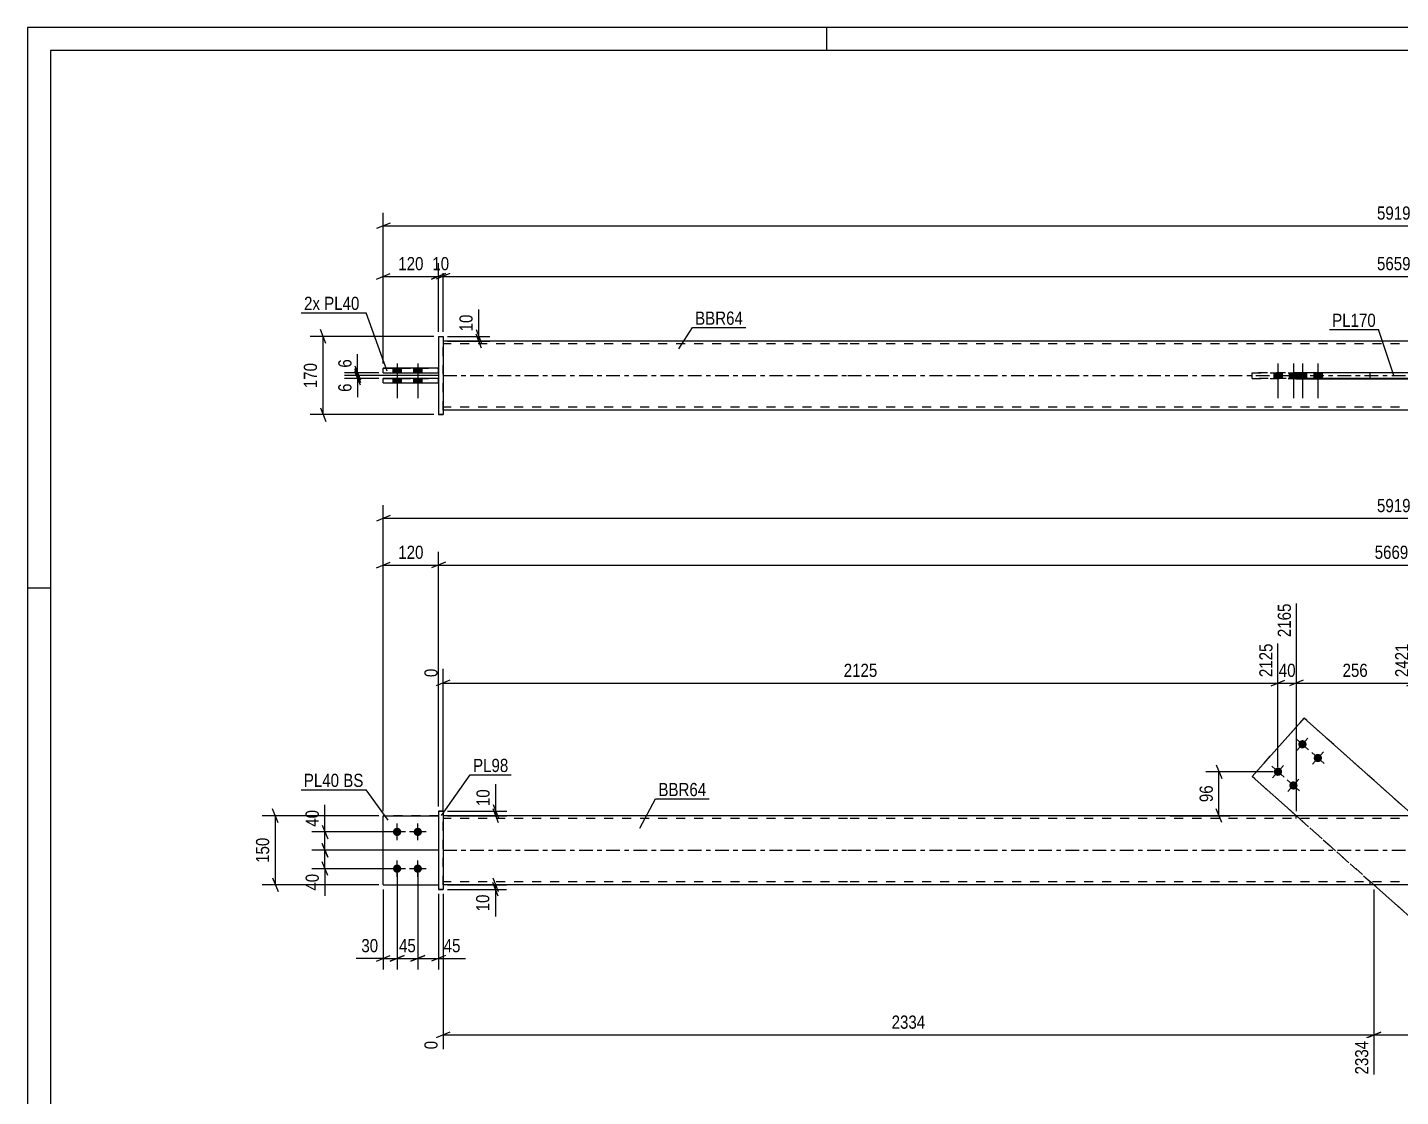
# Model space of a CAD drawing. Header units: millimetres. Extents: x 0 to 594, y 0 to 420.
# Drawn here: x 0 to 298.8, y 187.3 to 420 of the extents above; entities that cross this region are included whole.
import ezdxf

# ---------------------------------------------------------------- set-up
doc = ezdxf.new("R2010")
doc.units = ezdxf.units.MM
doc.linetypes.add('DXK_LINE_DOT2', pattern=[3.9198, 1.9599, -1.9599])
doc.linetypes.add('DXK_LINE_DOT3', pattern=[5.9187, 2.979, -0.9799, 0.9799, -0.9799])
doc.styles.add('Arial Narrow', font='ARIALN.TTF', dxfattribs={"height": 0.2})

# ---------------------------------------------------------------- blocks, each defined once
blk = doc.blocks.new('Unknown-580873774-1128')
at = {"color": 5, "linetype": 'Continuous'}
for p, q in [((594, 420), (0, 420)), ((0, 420), (0, 0)), ((174, 415), (174, 420)), ((589, 415), (5, 415)), ((5, 415), (5, 5)), ((5, 298), (0, 298))]:
    blk.add_line(p, q, dxfattribs=at)
blk = doc.blocks.new('Part-580873774-1696 - 1674')
at = {"color": 2, "linetype": 'Continuous'}
for p, q in [((77.45, 233.42), (77.45, 248.42)), ((77.45, 248.42), (89.45, 248.42)), ((77.45, 233.42), (77.45, 233.42)), ((77.45, 233.42), (89.45, 233.42))]:
    blk.add_line(p, q, dxfattribs=at)
at = {"color": 7, "linetype": 'DXK_LINE_DOT2'}
for p, q in [((89.45, 248.42), (77.45, 248.42)), ((89.45, 248.42), (89.45, 233.42)), ((77.45, 233.42), (77.45, 233.42)), ((77.45, 233.42), (89.45, 233.42)), ((89.45, 233.42), (89.45, 233.42))]:
    blk.add_line(p, q, dxfattribs=at)
blk = doc.blocks.new('Part-580873774-1680 - 1674')
at = {"color": 2, "linetype": 'Continuous'}
for p, q in [((178.45, 248.42), (90.45, 248.42)), ((416.19, 248.42), (178.55, 248.42)), ((178.45, 233.42), (90.45, 233.42)), ((416.19, 233.42), (178.55, 233.42))]:
    blk.add_line(p, q, dxfattribs=at)
at = {"color": 7, "linetype": 'DXK_LINE_DOT2'}
for p, q in [((90.45, 233.42), (90.45, 248.42)), ((276.07, 248.42), (276.07, 247.82)), ((178.45, 247.82), (90.45, 247.82)), ((416.19, 247.82), (178.55, 247.82)), ((178.45, 234.02), (90.45, 234.02)), ((416.19, 234.02), (178.55, 234.02)), ((292.24, 233.42), (292.24, 234.02))]:
    blk.add_line(p, q, dxfattribs=at)
at = {"color": 7, "linetype": 'DXK_LINE_DOT3'}
for p, q in [((90.45, 240.92), (178.45, 240.92)), ((178.55, 240.92), (416.19, 240.92))]:
    blk.add_line(p, q, dxfattribs=at)
blk = doc.blocks.new('Bolt-580873774-1705 - 1674')
at = {"linetype": 'Continuous'}
for points in [[(278.08, 264.67), (278.21, 264.53), (278.3, 264.36), (278.36, 264.19), (278.38, 264), (278.36, 263.81), (278.3, 263.63), (278.21, 263.47), (278.09, 263.33), (277.93, 263.22), (277.76, 263.14), (277.58, 263.1), (277.39, 263.1), (277.21, 263.14), (277.03, 263.21), (276.88, 263.32), (276.75, 263.46), (276.66, 263.62), (276.6, 263.8), (276.58, 263.99), (276.6, 264.18), (276.66, 264.35), (276.75, 264.52), (276.87, 264.66), (277.03, 264.77), (277.2, 264.85), (277.38, 264.89), (277.57, 264.89), (277.75, 264.85), (277.93, 264.78)], [(281.44, 261.67), (281.57, 261.53), (281.66, 261.37), (281.72, 261.19), (281.74, 261), (281.72, 260.82), (281.66, 260.64), (281.57, 260.47), (281.45, 260.33), (281.29, 260.22), (281.12, 260.15), (280.94, 260.11), (280.75, 260.1), (280.57, 260.14), (280.39, 260.22), (280.24, 260.33), (280.11, 260.47), (280.02, 260.63), (279.96, 260.81), (279.94, 261), (279.96, 261.18), (280.02, 261.36), (280.11, 261.53), (280.23, 261.67), (280.39, 261.78), (280.56, 261.85), (280.74, 261.89), (280.93, 261.9), (281.11, 261.86), (281.29, 261.78)], [(272.76, 258.69), (272.88, 258.55), (272.98, 258.39), (273.04, 258.21), (273.06, 258.02), (273.04, 257.84), (272.98, 257.66), (272.89, 257.49), (272.76, 257.35), (272.61, 257.24), (272.44, 257.17), (272.26, 257.13), (272.07, 257.12), (271.88, 257.16), (271.71, 257.24), (271.56, 257.35), (271.43, 257.49), (271.34, 257.65), (271.28, 257.83), (271.26, 258.02), (271.28, 258.2), (271.33, 258.38), (271.43, 258.55), (271.55, 258.69), (271.7, 258.8), (271.88, 258.87), (272.06, 258.91), (272.25, 258.92), (272.43, 258.88), (272.6, 258.8)], [(276.12, 255.7), (276.24, 255.56), (276.34, 255.4), (276.4, 255.22), (276.42, 255.03), (276.4, 254.84), (276.34, 254.66), (276.25, 254.5), (276.12, 254.36), (275.97, 254.25), (275.8, 254.17), (275.62, 254.13), (275.43, 254.13), (275.24, 254.17), (275.07, 254.24), (274.92, 254.35), (274.79, 254.49), (274.7, 254.66), (274.64, 254.83), (274.62, 255.02), (274.64, 255.21), (274.69, 255.39), (274.79, 255.55), (274.91, 255.69), (275.06, 255.8), (275.24, 255.88), (275.42, 255.92), (275.61, 255.92), (275.79, 255.88), (275.96, 255.81)]]:
    blk.add_hatch(color=1, dxfattribs=at).paths.add_polyline_path(points)
at = {"color": 1, "linetype": 'Continuous'}
for p, q in [((276.14, 265.19), (278.82, 262.8)), ((278.68, 265.34), (276.28, 262.65)), ((279.5, 262.2), (282.18, 259.8)), ((282.04, 262.34), (279.64, 259.66)), ((270.81, 259.22), (273.5, 256.82)), ((273.36, 259.36), (270.96, 256.68)), ((274.17, 256.22), (276.86, 253.83)), ((276.72, 256.37), (274.32, 253.68))]:
    blk.add_line(p, q, dxfattribs=at)
blk = doc.blocks.new('Bolt-580873774-1706 - 1674')
at = {"linetype": 'Continuous'}
for points in [[(80.45, 244.02), (80.26, 244.04), (80.09, 244.1), (79.92, 244.19), (79.78, 244.32), (79.67, 244.47), (79.6, 244.64), (79.56, 244.82), (79.56, 245.01), (79.6, 245.2), (79.67, 245.37), (79.78, 245.52), (79.92, 245.65), (80.09, 245.74), (80.26, 245.8), (80.45, 245.82), (80.64, 245.8), (80.82, 245.74), (80.98, 245.65), (81.12, 245.52), (81.23, 245.37), (81.31, 245.2), (81.35, 245.01), (81.35, 244.82), (81.31, 244.64), (81.23, 244.47), (81.12, 244.32), (80.98, 244.19), (80.82, 244.1), (80.64, 244.04)], [(84.95, 244.02), (84.76, 244.04), (84.59, 244.1), (84.42, 244.19), (84.28, 244.32), (84.17, 244.47), (84.1, 244.64), (84.06, 244.82), (84.06, 245.01), (84.1, 245.2), (84.17, 245.37), (84.28, 245.52), (84.42, 245.65), (84.59, 245.74), (84.76, 245.8), (84.95, 245.82), (85.14, 245.8), (85.32, 245.74), (85.48, 245.65), (85.62, 245.52), (85.73, 245.37), (85.81, 245.2), (85.85, 245.01), (85.85, 244.82), (85.81, 244.64), (85.73, 244.47), (85.62, 244.32), (85.48, 244.19), (85.32, 244.1), (85.14, 244.04)], [(80.45, 236.02), (80.26, 236.04), (80.09, 236.1), (79.92, 236.19), (79.78, 236.32), (79.67, 236.47), (79.6, 236.64), (79.56, 236.82), (79.56, 237.01), (79.6, 237.2), (79.67, 237.37), (79.78, 237.52), (79.92, 237.65), (80.09, 237.74), (80.26, 237.8), (80.45, 237.82), (80.64, 237.8), (80.82, 237.74), (80.98, 237.65), (81.12, 237.52), (81.23, 237.37), (81.31, 237.2), (81.35, 237.01), (81.35, 236.82), (81.31, 236.64), (81.23, 236.47), (81.12, 236.32), (80.98, 236.19), (80.82, 236.1), (80.64, 236.04)], [(84.95, 236.02), (84.76, 236.04), (84.59, 236.1), (84.42, 236.19), (84.28, 236.32), (84.17, 236.47), (84.1, 236.64), (84.06, 236.82), (84.06, 237.01), (84.1, 237.2), (84.17, 237.37), (84.28, 237.52), (84.42, 237.65), (84.59, 237.74), (84.76, 237.8), (84.95, 237.82), (85.14, 237.8), (85.32, 237.74), (85.48, 237.65), (85.62, 237.52), (85.73, 237.37), (85.81, 237.2), (85.85, 237.01), (85.85, 236.82), (85.81, 236.64), (85.73, 236.47), (85.62, 236.32), (85.48, 236.19), (85.32, 236.1), (85.14, 236.04)]]:
    blk.add_hatch(color=1, dxfattribs=at).paths.add_polyline_path(points)
at = {"color": 1, "linetype": 'Continuous'}
for p, q in [((80.45, 243.12), (80.45, 246.72)), ((84.95, 243.12), (84.95, 246.72)), ((82.25, 244.92), (78.65, 244.92)), ((86.75, 244.92), (83.15, 244.92)), ((82.25, 236.92), (78.65, 236.92)), ((80.45, 235.12), (80.45, 238.72)), ((86.75, 236.92), (83.15, 236.92)), ((84.95, 235.12), (84.95, 238.72))]:
    blk.add_line(p, q, dxfattribs=at)
blk = doc.blocks.new('Part-580873774-1712 - 1674')
at = {"color": 2, "linetype": 'Continuous'}
for p, q in [((277.86, 269.68), (266.55, 256.99)), ((277.86, 269.68), (277.86, 269.68)), ((301.73, 248.42), (277.86, 269.68)), ((266.55, 256.99), (276.17, 248.42)), ((266.55, 256.99), (266.55, 256.99)), ((316.88, 212.15), (293.01, 233.42)), ((328.19, 224.85), (318.57, 233.42)), ((316.88, 212.15), (328.19, 224.85)), ((328.19, 224.85), (328.19, 224.85)), ((316.88, 212.15), (316.88, 212.15))]:
    blk.add_line(p, q, dxfattribs=at)
at = {"color": 7, "linetype": 'DXK_LINE_DOT2'}
for p, q in [((266.55, 256.99), (277.86, 269.68)), ((328.19, 224.85), (277.86, 269.68)), ((316.88, 212.15), (266.55, 256.99)), ((276.17, 248.42), (293.01, 233.42)), ((318.57, 233.42), (301.73, 248.42)), ((328.19, 224.85), (316.88, 212.15))]:
    blk.add_line(p, q, dxfattribs=at)
blk = doc.blocks.new('Part-580873774-1717 - 1674')
at = {"color": 2, "linetype": 'Continuous'}
for p, q in [((90.45, 249.42), (89.45, 249.42)), ((89.45, 249.42), (89.45, 232.42)), ((90.45, 249.42), (90.45, 249.42)), ((90.45, 249.42), (90.45, 232.42)), ((89.45, 232.42), (90.45, 232.42))]:
    blk.add_line(p, q, dxfattribs=at)
at = {"color": 7, "linetype": 'DXK_LINE_DOT2'}
for p, q in [((89.45, 249.42), (90.45, 249.42)), ((90.45, 232.42), (89.45, 232.42))]:
    blk.add_line(p, q, dxfattribs=at)
blk = doc.blocks.new('Part-580873774-1722 - 1674')
at = {"color": 7, "linetype": 'DXK_LINE_DOT2'}
for p, q in [((77.45, 233.42), (77.45, 248.42)), ((77.45, 248.42), (89.45, 248.42)), ((89.45, 248.42), (77.45, 248.42)), ((89.45, 248.42), (89.45, 233.42)), ((77.45, 233.42), (77.45, 233.42)), ((77.45, 233.42), (89.45, 233.42)), ((77.45, 233.42), (89.45, 233.42)), ((89.45, 233.42), (89.45, 233.42))]:
    blk.add_line(p, q, dxfattribs=at)
blk = doc.blocks.new('Part-580873774-1421 - 1365')
at = {"color": 2, "linetype": 'Continuous'}
for p, q in [((77.45, 342.63), (77.45, 343.63)), ((89.45, 343.63), (77.45, 343.63)), ((77.45, 342.63), (77.45, 342.63)), ((77.45, 342.63), (89.45, 342.63))]:
    blk.add_line(p, q, dxfattribs=at)
at = {"color": 7, "linetype": 'DXK_LINE_DOT2'}
for p, q in [((77.45, 343.63), (89.45, 343.63)), ((77.45, 342.63), (89.45, 342.63)), ((89.45, 342.63), (89.45, 343.63))]:
    blk.add_line(p, q, dxfattribs=at)
blk = doc.blocks.new('Bolt-580873774-1374 - 1365')
at = {"linetype": 'Continuous'}
for points in [[(79.55, 344.83), (81.35, 344.83), (81.35, 345.83), (79.55, 345.83)], [(79.55, 344.83), (81.35, 344.83), (81.35, 345.83), (79.55, 345.83)], [(84.05, 344.83), (85.85, 344.83), (85.85, 345.83), (84.05, 345.83)], [(84.05, 344.83), (85.85, 344.83), (85.85, 345.83), (84.05, 345.83)], [(79.55, 342.63), (81.35, 342.63), (81.35, 343.63), (79.55, 343.63)], [(79.55, 342.63), (81.35, 342.63), (81.35, 343.63), (79.55, 343.63)], [(84.05, 342.63), (85.85, 342.63), (85.85, 343.63), (84.05, 343.63)], [(84.05, 342.63), (85.85, 342.63), (85.85, 343.63), (84.05, 343.63)]]:
    blk.add_hatch(color=1, dxfattribs=at).paths.add_polyline_path(points)
at = {"color": 1, "linetype": 'Continuous'}
for p, q in [((80.45, 346.83), (80.45, 339.33)), ((80.45, 346.83), (80.45, 339.33)), ((84.95, 346.83), (84.95, 339.33)), ((84.95, 346.83), (84.95, 339.33)), ((79.55, 345.83), (79.55, 344.83)), ((79.55, 345.83), (79.55, 344.83)), ((81.35, 345.83), (81.35, 344.83)), ((81.35, 345.83), (81.35, 344.83)), ((84.05, 345.83), (84.05, 344.83)), ((84.05, 345.83), (84.05, 344.83)), ((85.85, 345.83), (85.85, 344.83)), ((85.85, 345.83), (85.85, 344.83)), ((79.55, 343.63), (79.55, 342.63)), ((79.55, 343.63), (79.55, 342.63)), ((81.35, 343.63), (81.35, 342.63)), ((81.35, 343.63), (81.35, 342.63)), ((84.05, 343.63), (84.05, 342.63)), ((84.05, 343.63), (84.05, 342.63)), ((85.85, 343.63), (85.85, 342.63)), ((85.85, 343.63), (85.85, 342.63))]:
    blk.add_line(p, q, dxfattribs=at)
blk = doc.blocks.new('Part-580873774-1459 - 1365')
at = {"color": 2, "linetype": 'Continuous'}
for p, q in [((178.45, 351.73), (90.45, 351.73)), ((416.19, 351.73), (178.55, 351.73)), ((276.07, 344.83), (276.07, 344.93)), ((276.07, 344.93), (276.07, 344.93)), ((276.07, 344.93), (302.5, 344.93)), ((292.24, 344.93), (292.24, 344.83)), ((276.07, 343.63), (276.07, 343.53)), ((276.07, 343.53), (302.5, 343.53)), ((292.24, 343.53), (292.24, 343.63)), ((178.45, 336.73), (90.45, 336.73)), ((416.19, 336.73), (178.55, 336.73))]:
    blk.add_line(p, q, dxfattribs=at)
at = {"color": 7, "linetype": 'DXK_LINE_DOT2'}
for p, q in [((90.45, 336.73), (90.45, 351.73)), ((178.45, 351.13), (90.45, 351.13)), ((416.19, 351.13), (178.55, 351.13)), ((276.07, 343.63), (276.07, 344.93)), ((276.07, 344.93), (302.5, 344.93)), ((292.24, 344.93), (318.67, 344.93)), ((292.24, 344.93), (292.24, 344.93)), ((292.24, 344.93), (318.67, 344.93)), ((292.24, 344.83), (292.24, 344.93)), ((292.24, 343.63), (292.24, 344.83)), ((276.07, 343.53), (302.5, 343.53)), ((292.24, 343.53), (292.24, 343.53)), ((292.24, 343.53), (292.24, 343.53)), ((318.67, 343.53), (292.24, 343.53)), ((292.24, 343.53), (318.67, 343.53)), ((178.45, 337.33), (90.45, 337.33)), ((416.19, 337.33), (178.55, 337.33))]:
    blk.add_line(p, q, dxfattribs=at)
at = {"color": 7, "linetype": 'DXK_LINE_DOT3'}
for p, q in [((90.45, 344.23), (178.45, 344.23)), ((178.55, 344.23), (416.19, 344.23))]:
    blk.add_line(p, q, dxfattribs=at)
blk = doc.blocks.new('Part-580873774-1416 - 1365')
at = {"color": 2, "linetype": 'Continuous'}
for p, q in [((77.45, 344.83), (77.45, 345.83)), ((89.45, 345.83), (77.45, 345.83)), ((77.45, 344.83), (77.45, 344.83)), ((77.45, 344.83), (89.45, 344.83))]:
    blk.add_line(p, q, dxfattribs=at)
at = {"color": 7, "linetype": 'DXK_LINE_DOT2'}
for p, q in [((77.45, 345.83), (89.45, 345.83)), ((77.45, 344.83), (89.45, 344.83)), ((89.45, 344.83), (89.45, 345.83))]:
    blk.add_line(p, q, dxfattribs=at)
blk = doc.blocks.new('Part-580873774-1400 - 1365')
at = {"color": 2, "linetype": 'Continuous'}
for p, q in [((266.55, 343.63), (266.55, 344.83)), ((277.86, 343.63), (277.86, 344.83)), ((302.5, 344.83), (277.86, 344.83)), ((302.5, 343.63), (277.86, 343.63))]:
    blk.add_line(p, q, dxfattribs=at)
at = {"color": 7, "linetype": 'DXK_LINE_DOT2'}
for p, q in [((316.88, 344.83), (266.55, 344.83)), ((266.55, 344.83), (277.86, 344.83)), ((328.19, 344.83), (302.5, 344.83)), ((316.88, 343.63), (316.88, 344.83)), ((328.19, 344.83), (316.88, 344.83)), ((328.19, 343.63), (328.19, 344.83)), ((266.55, 343.63), (316.88, 343.63)), ((277.86, 343.63), (266.55, 343.63)), ((328.19, 343.63), (302.5, 343.63)), ((316.88, 343.63), (328.19, 343.63))]:
    blk.add_line(p, q, dxfattribs=at)
blk = doc.blocks.new('Part-580873774-1401 - 1365')
at = {"color": 2, "linetype": 'Continuous'}
for p, q in [((89.45, 352.73), (90.45, 352.73)), ((89.45, 352.73), (89.45, 335.73)), ((90.45, 352.73), (90.45, 352.73)), ((90.45, 352.73), (90.45, 335.73)), ((90.45, 335.73), (89.45, 335.73)), ((89.45, 335.73), (89.45, 335.73))]:
    blk.add_line(p, q, dxfattribs=at)
at = {"color": 7, "linetype": 'DXK_LINE_DOT2'}
for p, q in [((89.45, 352.73), (90.45, 352.73)), ((89.45, 335.73), (90.45, 335.73)), ((89.45, 335.73), (89.45, 335.73))]:
    blk.add_line(p, q, dxfattribs=at)
blk = doc.blocks.new('Bolt-580873774-1439 - 1365')
at = {"linetype": 'Continuous'}
for points in [[(273.06, 344.83), (271.26, 344.83), (271.26, 343.63), (273.06, 343.63)], [(276.42, 344.83), (274.62, 344.83), (274.62, 343.63), (276.42, 343.63)], [(278.38, 344.83), (276.58, 344.83), (276.58, 343.63), (278.38, 343.63)], [(281.74, 344.83), (279.94, 344.83), (279.94, 343.63), (281.74, 343.63)]]:
    blk.add_hatch(color=1, dxfattribs=at).paths.add_polyline_path(points)
at = {"color": 1, "linetype": 'Continuous'}
for p, q in [((272.16, 346.83), (272.16, 339.33)), ((275.52, 346.83), (275.52, 339.33)), ((277.48, 346.83), (277.48, 339.33)), ((280.84, 346.83), (280.84, 339.33)), ((271.26, 344.83), (271.26, 343.63)), ((273.06, 344.83), (273.06, 343.63)), ((274.62, 344.83), (274.62, 343.63)), ((276.42, 344.83), (276.42, 343.63)), ((276.58, 344.83), (276.58, 343.63)), ((278.38, 344.83), (278.38, 343.63)), ((279.94, 344.83), (279.94, 343.63)), ((281.74, 344.83), (281.74, 343.63))]:
    blk.add_line(p, q, dxfattribs=at)
blk = doc.blocks.new('StraightDimension-580873774-1818 - 1674')
at = {"color": 7, "linetype": 'Continuous'}
for p, q in [((80.45, 235.92), (80.45, 214.99)), ((84.95, 235.92), (84.95, 214.99)), ((78.95, 216.79), (81.95, 217.99)), ((80.45, 217.39), (84.95, 217.39)), ((86.45, 217.99), (83.45, 216.79))]:
    blk.add_line(p, q, dxfattribs=at)
at = {"color": 0}
blk.add_wipeout([(85.13, 218.14), (85.13, 222.34), (80.27, 222.34), (80.27, 218.14)], dxfattribs=at)
at = {"color": 3, "style": 'Arial Narrow'}
blk.add_text('45', height=2.863, dxfattribs=at).set_placement((80.87, 218.74))
blk = doc.blocks.new('StraightDimension-580873774-1825 - 1674')
at = {"color": 7, "linetype": 'Continuous'}
for p, q in [((84.95, 235.92), (84.95, 214.99)), ((89.45, 231.42), (89.45, 214.99)), ((83.45, 216.79), (86.45, 217.99)), ((84.95, 217.39), (89.45, 217.39)), ((90.95, 217.99), (87.95, 216.79))]:
    blk.add_line(p, q, dxfattribs=at)
at = {"color": 0}
blk.add_wipeout([(94.83, 218.14), (94.83, 222.34), (89.98, 222.34), (89.98, 218.14)], dxfattribs=at)
at = {"color": 7, "linetype": 'Continuous'}
blk.add_line((89.45, 217.39), (95.36, 217.39), dxfattribs=at)
blk.add_line((89.45, 217.39), (95.36, 217.39), dxfattribs=at)
at = {"color": 3, "style": 'Arial Narrow'}
blk.add_text('45', height=2.863, dxfattribs=at).set_placement((90.58, 218.74))
blk = doc.blocks.new('StraightDimension-580873774-2026 - 1674')
at = {"color": 7, "linetype": 'Continuous'}
for p, q in [((271.16, 258.02), (256.47, 258.02)), ((258.72, 259.52), (259.92, 256.52)), ((259.32, 248.44), (259.32, 258.02)), ((248.71, 248.44), (261.72, 248.44)), ((259.92, 246.94), (258.72, 249.94))]:
    blk.add_line(p, q, dxfattribs=at)
at = {"color": 0}
blk.add_wipeout([(258.57, 255.66), (254.37, 255.66), (254.37, 250.8), (258.57, 250.8)], dxfattribs=at)
at = {"color": 3, "style": 'Arial Narrow'}
blk.add_text('96', height=2.863, rotation=90.0002, dxfattribs=at).set_placement((257.97, 251.4))
blk = doc.blocks.new('StraightDimension-580873774-1781 - 1674')
at = {"color": 7, "linetype": 'Continuous'}
for p, q in [((276.17, 249.42), (276.17, 294.62)), ((272.16, 259.02), (272.16, 285.92)), ((270.66, 276.71), (273.66, 277.91)), ((272.16, 277.31), (276.17, 277.31)), ((277.67, 277.91), (274.67, 276.71))]:
    blk.add_line(p, q, dxfattribs=at)
at = {"color": 0, "linetype": 'Continuous'}
blk.add_wipeout([(275.57, 295.22), (271.37, 295.22), (271.37, 286.71), (275.57, 286.71)], dxfattribs=at)
at = {"color": 0}
blk.add_wipeout([(276.59, 278.06), (276.59, 282.26), (271.74, 282.26), (271.74, 278.06)], dxfattribs=at)
at = {"color": 3, "linetype": 'Continuous', "style": 'Arial Narrow'}
blk.add_text('2165', height=2.863, rotation=90.0002, dxfattribs=at).set_placement((274.97, 287.31))
at = {"color": 3, "style": 'Arial Narrow'}
blk.add_text('40', height=2.863, dxfattribs=at).set_placement((272.34, 278.66))
blk = doc.blocks.new('StraightDimension-580873774-1731 - 1674')
at = {"color": 7, "linetype": 'Continuous'}
for p, q in [((77.45, 249.42), (77.45, 316.02)), ((78.95, 313.77), (75.95, 312.57)), ((77.45, 313.17), (517.29, 313.17))]:
    blk.add_line(p, q, dxfattribs=at)
at = {"color": 0}
blk.add_wipeout([(301.63, 313.92), (301.63, 318.12), (293.11, 318.12), (293.11, 313.92)], dxfattribs=at)
at = {"color": 3, "style": 'Arial Narrow'}
blk.add_text('5919', height=2.863, dxfattribs=at).set_placement((293.71, 314.52))
blk = doc.blocks.new('StraightDimension-580873774-1808 - 1674')
at = {"color": 7, "linetype": 'Continuous'}
for p, q in [((80.45, 235.92), (80.45, 214.99)), ((77.45, 232.42), (77.45, 214.99)), ((75.95, 216.79), (78.95, 217.99)), ((77.45, 217.39), (80.45, 217.39)), ((81.95, 217.99), (78.95, 216.79))]:
    blk.add_line(p, q, dxfattribs=at)
at = {"color": 0}
blk.add_wipeout([(76.93, 218.14), (76.93, 222.34), (72.07, 222.34), (72.07, 218.14)], dxfattribs=at)
at = {"color": 7, "linetype": 'Continuous'}
blk.add_line((77.45, 217.39), (71.55, 217.39), dxfattribs=at)
blk.add_line((77.45, 217.39), (71.55, 217.39), dxfattribs=at)
at = {"color": 3, "style": 'Arial Narrow'}
blk.add_text('30', height=2.863, dxfattribs=at).set_placement((72.67, 218.74))
blk = doc.blocks.new('StraightDimension-580873774-1759 - 1674')
at = {"color": 7, "linetype": 'Continuous'}
for p, q in [((276.17, 249.42), (276.17, 294.62)), ((301.73, 249.42), (301.73, 285.92)), ((277.67, 277.91), (274.67, 276.71)), ((276.17, 277.31), (301.73, 277.31)), ((300.23, 276.71), (303.23, 277.91))]:
    blk.add_line(p, q, dxfattribs=at)
at = {"color": 0, "linetype": 'Continuous'}
blk.add_wipeout([(301.13, 286.52), (296.93, 286.52), (296.93, 278.01), (301.13, 278.01)], dxfattribs=at)
at = {"color": 0}
blk.add_wipeout([(292.29, 278.06), (292.29, 282.26), (285.61, 282.26), (285.61, 278.06)], dxfattribs=at)
at = {"color": 3, "linetype": 'Continuous', "style": 'Arial Narrow'}
blk.add_text('2421', height=2.863, rotation=90.0002, dxfattribs=at).set_placement((300.53, 278.61))
at = {"color": 3, "style": 'Arial Narrow'}
blk.add_text('256', height=2.863, dxfattribs=at).set_placement((286.21, 278.66))
blk = doc.blocks.new('StraightDimension-580873774-1797 - 1674')
at = {"color": 7, "linetype": 'Continuous'}
for p, q in [((272.16, 259.02), (272.16, 285.92)), ((90.45, 249.42), (90.45, 280.44)), ((91.95, 277.91), (88.95, 276.71)), ((90.45, 277.31), (272.16, 277.31)), ((270.66, 276.71), (273.66, 277.91))]:
    blk.add_line(p, q, dxfattribs=at)
at = {"color": 0, "linetype": 'Continuous'}
for points in [[(271.56, 286.52), (267.36, 286.52), (267.36, 278.01), (271.56, 278.01)], [(89.85, 281.04), (85.65, 281.04), (85.65, 278.01), (89.85, 278.01)]]:
    blk.add_wipeout(points, dxfattribs=at)
at = {"color": 0}
blk.add_wipeout([(185.56, 278.06), (185.56, 282.26), (177.05, 282.26), (177.05, 278.06)], dxfattribs=at)
at = {"color": 3, "linetype": 'Continuous', "style": 'Arial Narrow'}
for s, height, p in [('2125', 2.863, (270.96, 278.61)), ('0', 2.86, (89.25, 278.61))]:
    blk.add_text(s, height=height, rotation=90.0002, dxfattribs=at).set_placement(p)
at = {"color": 3, "style": 'Arial Narrow'}
blk.add_text('2125', height=2.863, dxfattribs=at).set_placement((177.65, 278.66))
blk = doc.blocks.new('StraightDimension-580873774-1859 - 1674')
at = {"color": 7, "linetype": 'Continuous'}
for p, q in [((293.01, 232.42), (293.01, 192.13)), ((313.9, 219.83), (313.9, 192.13)), ((294.51, 201.34), (291.51, 200.14)), ((293.01, 200.74), (313.9, 200.74)), ((312.4, 200.14), (315.4, 201.34))]:
    blk.add_line(p, q, dxfattribs=at)
at = {"color": 0}
blk.add_wipeout([(306.8, 201.49), (306.8, 205.69), (300.11, 205.69), (300.11, 201.49)], dxfattribs=at)
at = {"color": 0, "linetype": 'Continuous'}
blk.add_wipeout([(313.3, 200.04), (309.1, 200.04), (309.1, 191.53), (313.3, 191.53)], dxfattribs=at)
at = {"color": 3, "style": 'Arial Narrow'}
blk.add_text('209', height=2.863, dxfattribs=at).set_placement((300.71, 202.09))
at = {"color": 3, "linetype": 'Continuous', "style": 'Arial Narrow'}
blk.add_text('2542', height=2.863, rotation=90.0002, dxfattribs=at).set_placement((312.7, 192.13))
blk = doc.blocks.new('StraightDimension-580873774-1873 - 1674')
at = {"color": 7, "linetype": 'Continuous'}
for p, q in [((90.45, 231.42), (90.45, 197.61)), ((293.01, 232.42), (293.01, 192.13)), ((91.95, 201.34), (88.95, 200.14)), ((90.45, 200.74), (293.01, 200.74)), ((291.51, 200.14), (294.51, 201.34))]:
    blk.add_line(p, q, dxfattribs=at)
at = {"color": 0}
blk.add_wipeout([(195.99, 201.49), (195.99, 205.69), (187.47, 205.69), (187.47, 201.49)], dxfattribs=at)
at = {"color": 0, "linetype": 'Continuous'}
for points in [[(89.85, 200.04), (85.65, 200.04), (85.65, 197.01), (89.85, 197.01)], [(292.41, 200.04), (288.21, 200.04), (288.21, 191.53), (292.41, 191.53)]]:
    blk.add_wipeout(points, dxfattribs=at)
at = {"color": 3, "style": 'Arial Narrow'}
blk.add_text('2334', height=2.863, dxfattribs=at).set_placement((188.07, 202.09))
at = {"color": 3, "linetype": 'Continuous', "style": 'Arial Narrow'}
for s, height, p in [('0', 2.86, (89.25, 197.61)), ('2334', 2.863, (291.81, 192.13))]:
    blk.add_text(s, height=height, rotation=90.0002, dxfattribs=at).set_placement(p)
blk = doc.blocks.new('StraightDimension-580873774-1886 - 1674')
at = {"color": 7, "linetype": 'Continuous'}
for p, q in [((91.45, 233.42), (104.26, 233.42)), ((101.26, 234.92), (102.46, 231.92)), ((102.46, 230.92), (101.26, 233.92)), ((101.86, 232.42), (101.86, 233.42)), ((91.45, 232.42), (104.26, 232.42))]:
    blk.add_line(p, q, dxfattribs=at)
at = {"color": 0}
blk.add_wipeout([(101.11, 231.89), (96.91, 231.89), (96.91, 227.04), (101.11, 227.04)], dxfattribs=at)
at = {"color": 7, "linetype": 'Continuous'}
blk.add_line((101.86, 232.42), (101.86, 226.51), dxfattribs=at)
blk.add_line((101.86, 232.42), (101.86, 226.51), dxfattribs=at)
at = {"color": 3, "style": 'Arial Narrow'}
blk.add_text('10', height=2.863, rotation=90.0002, dxfattribs=at).set_placement((100.51, 227.64))
blk = doc.blocks.new('StraightDimension-580873774-1895 - 1674')
at = {"color": 7, "linetype": 'Continuous'}
for p, q in [((91.45, 249.42), (104.33, 249.42)), ((91.45, 248.42), (104.33, 248.42)), ((101.33, 250.92), (102.53, 247.92)), ((102.53, 246.92), (101.33, 249.92)), ((101.93, 248.42), (101.93, 249.42))]:
    blk.add_line(p, q, dxfattribs=at)
at = {"color": 0}
blk.add_wipeout([(101.18, 254.8), (96.98, 254.8), (96.98, 249.94), (101.18, 249.94)], dxfattribs=at)
at = {"color": 7, "linetype": 'Continuous'}
blk.add_line((101.93, 249.42), (101.93, 255.32), dxfattribs=at)
blk.add_line((101.93, 249.42), (101.93, 255.32), dxfattribs=at)
at = {"color": 3, "style": 'Arial Narrow'}
blk.add_text('10', height=2.863, rotation=90.0002, dxfattribs=at).set_placement((100.58, 250.54))
blk = doc.blocks.new('StraightDimension-580873774-1904 - 1674')
at = {"color": 7, "linetype": 'Continuous'}
for p, q in [((64.15, 246.42), (65.35, 243.42)), ((79.45, 244.92), (61.9, 244.92)), ((65.35, 239.42), (64.15, 242.42)), ((64.75, 240.92), (64.75, 244.92)), ((89.45, 240.92), (61.9, 240.92))]:
    blk.add_line(p, q, dxfattribs=at)
at = {"color": 0}
blk.add_wipeout([(64, 250.3), (59.8, 250.3), (59.8, 245.44), (64, 245.44)], dxfattribs=at)
at = {"color": 7, "linetype": 'Continuous'}
blk.add_line((64.75, 244.92), (64.75, 250.82), dxfattribs=at)
blk.add_line((64.75, 244.92), (64.75, 250.82), dxfattribs=at)
at = {"color": 3, "style": 'Arial Narrow'}
blk.add_text('40', height=2.863, rotation=90.0002, dxfattribs=at).set_placement((63.4, 246.04))
blk = doc.blocks.new('StraightDimension-580873774-1917 - 1674')
at = {"color": 7, "linetype": 'Continuous'}
for p, q in [((64.15, 242.42), (65.35, 239.42)), ((89.45, 240.92), (61.9, 240.92)), ((64.75, 236.92), (64.75, 240.92)), ((79.45, 236.92), (61.9, 236.92)), ((65.35, 235.42), (64.15, 238.42))]:
    blk.add_line(p, q, dxfattribs=at)
at = {"color": 0}
blk.add_wipeout([(64, 236.39), (59.8, 236.39), (59.8, 231.54), (64, 231.54)], dxfattribs=at)
at = {"color": 7, "linetype": 'Continuous'}
blk.add_line((64.75, 236.92), (64.75, 231.01), dxfattribs=at)
blk.add_line((64.75, 236.92), (64.75, 231.01), dxfattribs=at)
at = {"color": 3, "style": 'Arial Narrow'}
blk.add_text('40', height=2.863, rotation=90.0002, dxfattribs=at).set_placement((63.4, 232.14))
blk = doc.blocks.new('StraightDimension-580873774-2038 - 1674')
at = {"color": 7, "linetype": 'Continuous'}
for p, q in [((77.45, 249.42), (77.45, 305.85)), ((89.45, 250.42), (89.45, 305.85)), ((75.95, 302.4), (78.95, 303.6)), ((77.45, 303), (89.45, 303)), ((90.95, 303.6), (87.95, 302.4))]:
    blk.add_line(p, q, dxfattribs=at)
at = {"color": 0}
blk.add_wipeout([(86.79, 303.75), (86.79, 307.95), (80.11, 307.95), (80.11, 303.75)], dxfattribs=at)
at = {"color": 3, "style": 'Arial Narrow'}
blk.add_text('120', height=2.863, dxfattribs=at).set_placement((80.71, 304.35))
blk = doc.blocks.new('StraightDimension-580873774-1974 - 1674')
at = {"color": 7, "linetype": 'Continuous'}
for p, q in [((76.45, 248.42), (51.1, 248.42)), ((54.55, 246.92), (53.35, 249.92)), ((53.95, 233.42), (53.95, 248.42)), ((76.45, 233.42), (51.1, 233.42)), ((53.35, 234.92), (54.55, 231.92))]:
    blk.add_line(p, q, dxfattribs=at)
at = {"color": 0}
blk.add_wipeout([(53.2, 244.26), (49, 244.26), (49, 237.58), (53.2, 237.58)], dxfattribs=at)
at = {"color": 3, "style": 'Arial Narrow'}
blk.add_text('150', height=2.863, rotation=90.0002, dxfattribs=at).set_placement((52.6, 238.18))
blk = doc.blocks.new('StraightDimension-580873774-2048 - 1674')
at = {"color": 7, "linetype": 'Continuous'}
for p, q in [((89.45, 250.42), (89.45, 305.85)), ((90.95, 303.6), (87.95, 302.4)), ((89.45, 303), (504.29, 303))]:
    blk.add_line(p, q, dxfattribs=at)
at = {"color": 0}
blk.add_wipeout([(301.13, 303.75), (301.13, 307.95), (292.61, 307.95), (292.61, 303.75)], dxfattribs=at)
at = {"color": 3, "style": 'Arial Narrow'}
blk.add_text('5669', height=2.863, dxfattribs=at).set_placement((293.21, 304.35))
blk = doc.blocks.new('StraightDimension-580873774-1577 - 1365')
at = {"color": 7, "linetype": 'Continuous'}
for p, q in [((90.45, 353.73), (90.45, 368.67)), ((91.95, 366.42), (88.95, 365.22)), ((90.45, 365.82), (504.29, 365.82))]:
    blk.add_line(p, q, dxfattribs=at)
at = {"color": 0}
blk.add_wipeout([(301.63, 366.57), (301.63, 370.77), (293.11, 370.77), (293.11, 366.57)], dxfattribs=at)
at = {"color": 3, "style": 'Arial Narrow'}
blk.add_text('5659', height=2.863, dxfattribs=at).set_placement((293.71, 367.17))
blk = doc.blocks.new('StraightDimension-580873774-1472 - 1365')
at = {"color": 7, "linetype": 'Continuous'}
for p, q in [((91.45, 352.73), (100.63, 352.73)), ((97.63, 354.23), (98.83, 351.23)), ((98.83, 350.23), (97.63, 353.23)), ((98.23, 351.73), (98.23, 352.73)), ((91.45, 351.73), (100.63, 351.73))]:
    blk.add_line(p, q, dxfattribs=at)
at = {"color": 0}
blk.add_wipeout([(97.48, 358.11), (93.28, 358.11), (93.28, 353.26), (97.48, 353.26)], dxfattribs=at)
at = {"color": 7, "linetype": 'Continuous'}
blk.add_line((98.23, 352.73), (98.23, 358.64), dxfattribs=at)
blk.add_line((98.23, 352.73), (98.23, 358.64), dxfattribs=at)
at = {"color": 3, "style": 'Arial Narrow'}
blk.add_text('10', height=2.863, rotation=90.0002, dxfattribs=at).set_placement((96.88, 353.86))
blk = doc.blocks.new('StraightDimension-580873774-1490 - 1365')
at = {"color": 7, "linetype": 'Continuous'}
for p, q in [((76.45, 344.83), (69.01, 344.83)), ((89.45, 344.23), (69.01, 344.23)), ((71.26, 346.33), (72.46, 343.33)), ((72.46, 342.73), (71.26, 345.73)), ((71.86, 344.23), (71.86, 344.83))]:
    blk.add_line(p, q, dxfattribs=at)
at = {"color": 0}
blk.add_wipeout([(71.11, 348.38), (66.91, 348.38), (66.91, 345.36), (71.11, 345.36)], dxfattribs=at)
at = {"color": 7, "linetype": 'Continuous'}
blk.add_line((71.86, 344.83), (71.86, 348.91), dxfattribs=at)
blk.add_line((71.86, 344.83), (71.86, 348.91), dxfattribs=at)
at = {"color": 3, "style": 'Arial Narrow'}
blk.add_text('6', height=2.86, rotation=90.0002, dxfattribs=at).set_placement((70.51, 345.96))
blk = doc.blocks.new('StraightDimension-580873774-1509 - 1365')
at = {"color": 7, "linetype": 'Continuous'}
for p, q in [((89.45, 344.23), (69.01, 344.23)), ((71.26, 345.73), (72.46, 342.73)), ((72.46, 342.13), (71.26, 345.13)), ((71.86, 343.63), (71.86, 344.23)), ((76.45, 343.63), (69.01, 343.63))]:
    blk.add_line(p, q, dxfattribs=at)
at = {"color": 0}
blk.add_wipeout([(71.11, 343.11), (66.91, 343.11), (66.91, 340.08), (71.11, 340.08)], dxfattribs=at)
at = {"color": 7, "linetype": 'Continuous'}
blk.add_line((71.86, 343.63), (71.86, 339.55), dxfattribs=at)
blk.add_line((71.86, 343.63), (71.86, 339.55), dxfattribs=at)
at = {"color": 3, "style": 'Arial Narrow'}
blk.add_text('6', height=2.86, rotation=90.0002, dxfattribs=at).set_placement((70.51, 340.68))
blk = doc.blocks.new('StraightDimension-580873774-1526 - 1365')
at = {"color": 7, "linetype": 'Continuous'}
for p, q in [((88.45, 352.73), (61.51, 352.73)), ((64.96, 351.23), (63.76, 354.23)), ((64.36, 335.73), (64.36, 352.73)), ((88.45, 335.73), (61.51, 335.73)), ((63.76, 337.23), (64.96, 334.23))]:
    blk.add_line(p, q, dxfattribs=at)
at = {"color": 0}
blk.add_wipeout([(63.61, 347.57), (59.41, 347.57), (59.41, 340.89), (63.61, 340.89)], dxfattribs=at)
at = {"color": 3, "style": 'Arial Narrow'}
blk.add_text('170', height=2.863, rotation=90.0002, dxfattribs=at).set_placement((63.01, 341.49))
blk = doc.blocks.new('StraightDimension-580873774-1546 - 1365')
at = {"color": 7, "linetype": 'Continuous'}
for p, q in [((77.45, 346.83), (77.45, 379.68)), ((78.95, 377.43), (75.95, 376.23)), ((77.45, 376.83), (517.29, 376.83))]:
    blk.add_line(p, q, dxfattribs=at)
at = {"color": 0}
blk.add_wipeout([(301.63, 377.58), (301.63, 381.78), (293.11, 381.78), (293.11, 377.58)], dxfattribs=at)
at = {"color": 3, "style": 'Arial Narrow'}
blk.add_text('5919', height=2.863, dxfattribs=at).set_placement((293.71, 378.18))
blk = doc.blocks.new('StraightDimension-580873774-1557 - 1365')
at = {"color": 7, "linetype": 'Continuous'}
for p, q in [((89.45, 353.73), (89.45, 368.67)), ((90.45, 353.73), (90.45, 368.67)), ((87.95, 365.22), (90.95, 366.42)), ((91.95, 366.42), (88.95, 365.22)), ((89.45, 365.82), (90.45, 365.82))]:
    blk.add_line(p, q, dxfattribs=at)
at = {"color": 0}
blk.add_wipeout([(92.38, 366.57), (92.38, 370.77), (87.52, 370.77), (87.52, 366.57)], dxfattribs=at)
at = {"color": 3, "style": 'Arial Narrow'}
blk.add_text('10', height=2.863, dxfattribs=at).set_placement((88.12, 367.17))
blk = doc.blocks.new('StraightDimension-580873774-1567 - 1365')
at = {"color": 7, "linetype": 'Continuous'}
for p, q in [((77.45, 346.83), (77.45, 368.67)), ((89.45, 353.73), (89.45, 368.67)), ((75.95, 365.22), (78.95, 366.42)), ((77.45, 365.82), (89.45, 365.82)), ((90.95, 366.42), (87.95, 365.22))]:
    blk.add_line(p, q, dxfattribs=at)
at = {"color": 0}
blk.add_wipeout([(86.79, 366.57), (86.79, 370.77), (80.11, 370.77), (80.11, 366.57)], dxfattribs=at)
at = {"color": 3, "style": 'Arial Narrow'}
blk.add_text('120', height=2.863, dxfattribs=at).set_placement((80.71, 367.17))
blk = doc.blocks.new('Mark-580873774-1676 - 1674')
at = {"color": 0}
blk.add_wipeout([(147.73, 252.71), (147.73, 255.71), (137.32, 255.71), (137.32, 252.71)], dxfattribs=at)
blk.add_wipeout([(147.73, 252.71), (147.73, 255.71), (137.32, 255.71), (137.32, 252.71)], dxfattribs=at)
at = {"color": 30, "linetype": 'Continuous'}
for p, q in [((133.3, 245.76), (136.72, 252.11)), ((136.72, 252.11), (148.33, 252.11))]:
    blk.add_line(p, q, dxfattribs=at)
at = {"color": 3, "style": 'Arial Narrow'}
blk.add_text('BBR64', height=2.863, dxfattribs=at).set_placement((137.32, 252.71))
blk = doc.blocks.new('MarkSet-580873774-2084 - 1674')
at = {"color": 0}
blk.add_wipeout([(67.83, 254.71), (67.83, 257.71), (60.15, 257.71), (60.15, 254.71)], dxfattribs=at)
blk.add_wipeout([(67.83, 254.71), (67.83, 257.71), (60.15, 257.71), (60.15, 254.71)], dxfattribs=at)
blk.add_wipeout([(73.11, 254.71), (73.11, 257.71), (68.73, 257.71), (68.73, 254.71)], dxfattribs=at)
blk.add_wipeout([(73.11, 254.71), (73.11, 257.71), (68.73, 257.71), (68.73, 254.71)], dxfattribs=at)
at = {"color": 30, "linetype": 'Continuous'}
for p in [(59.55, 254.11), (78.49, 247.48)]:
    blk.add_line(p, (73.71, 254.11), dxfattribs=at)
at = {"color": 3, "style": 'Arial Narrow'}
for s, p in [('PL40', (60.15, 254.71)), ('BS', (68.73, 254.71))]:
    blk.add_text(s, height=2.863, dxfattribs=at).set_placement(p)
blk = doc.blocks.new('Mark-580873774-1713 - 1674')
at = {"color": 0}
blk.add_wipeout([(104.65, 257.96), (104.65, 260.96), (96.98, 260.96), (96.98, 257.96)], dxfattribs=at)
blk.add_wipeout([(104.65, 257.96), (104.65, 260.96), (96.98, 260.96), (96.98, 257.96)], dxfattribs=at)
at = {"color": 30, "linetype": 'Continuous'}
for p, q in [((90.09, 248.5), (96.38, 257.36)), ((96.38, 257.36), (105.25, 257.36))]:
    blk.add_line(p, q, dxfattribs=at)
at = {"color": 3, "style": 'Arial Narrow'}
blk.add_text('PL98', height=2.863, dxfattribs=at).set_placement((96.98, 257.96))
blk = doc.blocks.new('Mark-580873774-1395 - 1365')
at = {"color": 0}
blk.add_wipeout([(293.45, 354.84), (293.45, 357.84), (283.95, 357.84), (283.95, 354.84)], dxfattribs=at)
blk.add_wipeout([(293.45, 354.84), (293.45, 357.84), (283.95, 357.84), (283.95, 354.84)], dxfattribs=at)
at = {"color": 30, "linetype": 'Continuous'}
for p in [(283.35, 354.24), (297.43, 344.06)]:
    blk.add_line(p, (294.05, 354.24), dxfattribs=at)
at = {"color": 3, "style": 'Arial Narrow'}
blk.add_text('PL170', height=2.863, dxfattribs=at).set_placement((283.95, 354.84))
blk = doc.blocks.new('Mark-580873774-1455 - 1365')
at = {"color": 0}
blk.add_wipeout([(155.73, 355.3), (155.73, 358.3), (145.31, 358.3), (145.31, 355.3)], dxfattribs=at)
blk.add_wipeout([(155.73, 355.3), (155.73, 358.3), (145.31, 358.3), (145.31, 355.3)], dxfattribs=at)
at = {"color": 30, "linetype": 'Continuous'}
for p, q in [((141.78, 350.04), (144.71, 354.7)), ((144.71, 354.7), (156.33, 354.7))]:
    blk.add_line(p, q, dxfattribs=at)
at = {"color": 3, "style": 'Arial Narrow'}
blk.add_text('BBR64', height=2.863, dxfattribs=at).set_placement((145.31, 355.3))
blk = doc.blocks.new('MarkSet-580873774-1659 - 1365')
at = {"color": 30, "linetype": 'Continuous'}
blk.add_line((78.3, 345.21), (73.75, 357.92), dxfattribs=at)
at = {"color": 0}
blk.add_wipeout([(63.67, 358.52), (63.67, 361.52), (60.2, 361.52), (60.2, 358.52)], dxfattribs=at)
blk.add_wipeout([(63.67, 358.52), (63.67, 361.52), (60.2, 361.52), (60.2, 358.52)], dxfattribs=at)
blk.add_wipeout([(72.25, 358.52), (72.25, 361.52), (64.57, 361.52), (64.57, 358.52)], dxfattribs=at)
blk.add_wipeout([(72.25, 358.52), (72.25, 361.52), (64.57, 361.52), (64.57, 358.52)], dxfattribs=at)
at = {"color": 30, "linetype": 'Continuous'}
blk.add_line((59.6, 357.92), (73.75, 357.92), dxfattribs=at)
at = {"color": 3, "style": 'Arial Narrow'}
for s, p in [('2x', (60.2, 358.52)), ('PL40', (64.57, 358.52))]:
    blk.add_text(s, height=2.863, dxfattribs=at).set_placement(p)

msp = doc.modelspace()

# ---------------------------------------------------------------- block references
for name in ['Unknown-580873774-1128', 'Part-580873774-1401 - 1365', 'Part-580873774-1459 - 1365', 'Bolt-580873774-1374 - 1365', 'Bolt-580873774-1439 - 1365', 'Part-580873774-1416 - 1365', 'Part-580873774-1400 - 1365', 'Part-580873774-1421 - 1365', 'Part-580873774-1712 - 1674', 'Bolt-580873774-1705 - 1674', 'Part-580873774-1696 - 1674', 'Part-580873774-1722 - 1674', 'Part-580873774-1717 - 1674', 'Part-580873774-1680 - 1674', 'Bolt-580873774-1706 - 1674']:
    msp.add_blockref(name, (0, 0))

# ---------------------------------------------------------------- next in the draw order: block references
for name in ['StraightDimension-580873774-1577 - 1365', 'StraightDimension-580873774-1490 - 1365', 'StraightDimension-580873774-2026 - 1674', 'StraightDimension-580873774-1818 - 1674', 'StraightDimension-580873774-1859 - 1674']:
    msp.add_blockref(name, (0, 0))

# ---------------------------------------------------------------- next in the draw order: block references
for name in ['StraightDimension-580873774-1472 - 1365', 'StraightDimension-580873774-1509 - 1365', 'StraightDimension-580873774-1781 - 1674', 'StraightDimension-580873774-1808 - 1674', 'StraightDimension-580873774-1825 - 1674']:
    msp.add_blockref(name, (0, 0))

# ---------------------------------------------------------------- next in the draw order: block references
for name in ['StraightDimension-580873774-1526 - 1365', 'StraightDimension-580873774-1731 - 1674', 'StraightDimension-580873774-1873 - 1674']:
    msp.add_blockref(name, (0, 0))

# ---------------------------------------------------------------- next in the draw order: block references
for name in ['StraightDimension-580873774-1546 - 1365', 'StraightDimension-580873774-1759 - 1674', 'StraightDimension-580873774-1886 - 1674']:
    msp.add_blockref(name, (0, 0))

# ---------------------------------------------------------------- next in the draw order: block references
for name in ['StraightDimension-580873774-1557 - 1365', 'Mark-580873774-1455 - 1365', 'Mark-580873774-1395 - 1365', 'StraightDimension-580873774-1797 - 1674']:
    msp.add_blockref(name, (0, 0))

# ---------------------------------------------------------------- next in the draw order: block references
for name in ['StraightDimension-580873774-1567 - 1365', 'StraightDimension-580873774-1895 - 1674', 'StraightDimension-580873774-1904 - 1674']:
    msp.add_blockref(name, (0, 0))

# ---------------------------------------------------------------- next in the draw order: block references
for name in ['MarkSet-580873774-1659 - 1365', 'StraightDimension-580873774-2038 - 1674', 'StraightDimension-580873774-1917 - 1674']:
    msp.add_blockref(name, (0, 0))

# ---------------------------------------------------------------- next in the draw order: block references
for name in ['StraightDimension-580873774-2048 - 1674', 'StraightDimension-580873774-1974 - 1674']:
    msp.add_blockref(name, (0, 0))

# ---------------------------------------------------------------- next in the draw order: block references
for name in ['Mark-580873774-1713 - 1674', 'MarkSet-580873774-2084 - 1674', 'Mark-580873774-1676 - 1674']:
    msp.add_blockref(name, (0, 0))

doc.saveas('drawing.dxf')
